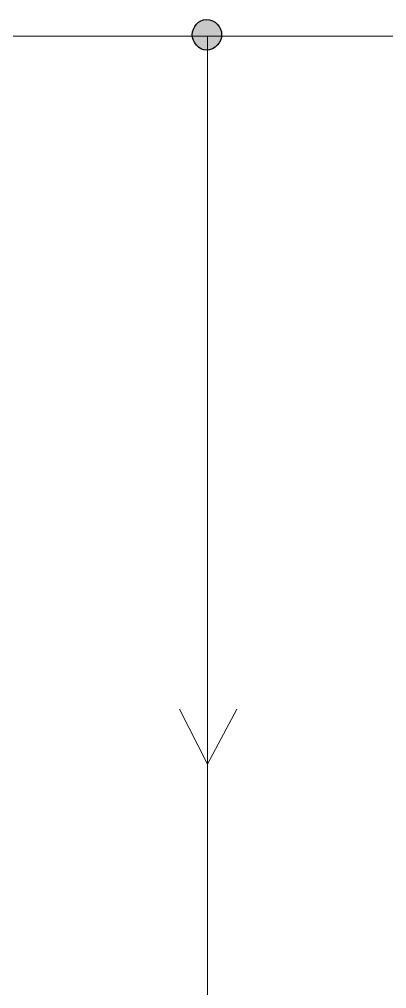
# Model space of a CAD drawing. Header units: millimetres. Extents: x 5 to 459, y 10 to 307.
# Drawn here: x 147.26 to 152.02, y 178.16 to 190.71 of the extents above; entities that cross this region are included whole.
import ezdxf

# ---------------------------------------------------------------- set-up
doc = ezdxf.new("R2010")
doc.units = ezdxf.units.MM
doc.header["$MEASUREMENT"] = 0
doc.layers.get('0').update_dxf_attribs({"linetype": 'CONTINUOUS'})

msp = doc.modelspace()

# ---------------------------------------------------------------- hatches: boundary and pattern name
h = msp.add_hatch(color=5)
edge = h.paths.add_edge_path()
edge.add_spline(control_points=[(149.878, 190.512), (149.878, 190.611), (149.795, 190.71), (149.68, 190.71), (149.68, 190.71), (149.58, 190.71), (149.498, 190.611), (149.498, 190.512), (149.498, 190.512), (149.498, 190.413), (149.58, 190.313), (149.68, 190.313), (149.68, 190.313), (149.795, 190.313), (149.878, 190.413), (149.878, 190.512)], knot_values=[0, 0, 0, 0, 0.0625, 0.0625, 0.0625, 0.0625, 0.125, 0.125, 0.125, 0.125, 0.1875, 0.1875, 0.1875, 0.1875, 1, 1, 1, 1], degree=3, periodic=0)

# ---------------------------------------------------------------- linework, layer by layer
at = {"color": 5, "linetype": 'Continuous', "lineweight": 20}
msp.add_lwpolyline([(111.528, 190.495), (162.436, 190.495), (162.436, 190.495)], dxfattribs=at)
at = {"color": 5, "linetype": 'Continuous', "lineweight": 9}
for points in [[(149.696, 181.065), (149.696, 190.495), (149.696, 190.495)], [(149.332, 181.776), (149.696, 181.065), (149.696, 181.065)], [(149.332, 181.776), (149.696, 181.065), (149.696, 181.065)], [(150.077, 181.776), (149.696, 181.065), (149.696, 181.065)], [(150.077, 181.776), (149.696, 181.065), (149.696, 181.065)], [(149.696, 181.065), (149.696, 171.998), (149.696, 171.998)]]:
    msp.add_lwpolyline(points, dxfattribs=at)
at = {"color": 5, "linetype": 'Continuous', "lineweight": 25}
msp.add_open_spline([(149.878, 190.512), (149.878, 190.611), (149.795, 190.71), (149.68, 190.71), (149.68, 190.71), (149.58, 190.71), (149.498, 190.611), (149.498, 190.512), (149.498, 190.512), (149.498, 190.413), (149.58, 190.313), (149.68, 190.313), (149.68, 190.313), (149.795, 190.313), (149.878, 190.413), (149.878, 190.512)], degree=3, knots=[0, 0, 0, 0, 0.0625, 0.0625, 0.0625, 0.062501, 0.125, 0.125, 0.125, 0.125001, 0.1875, 0.1875, 0.1875, 0.187501, 1, 1, 1, 1], dxfattribs=at)

doc.saveas('drawing.dxf')
